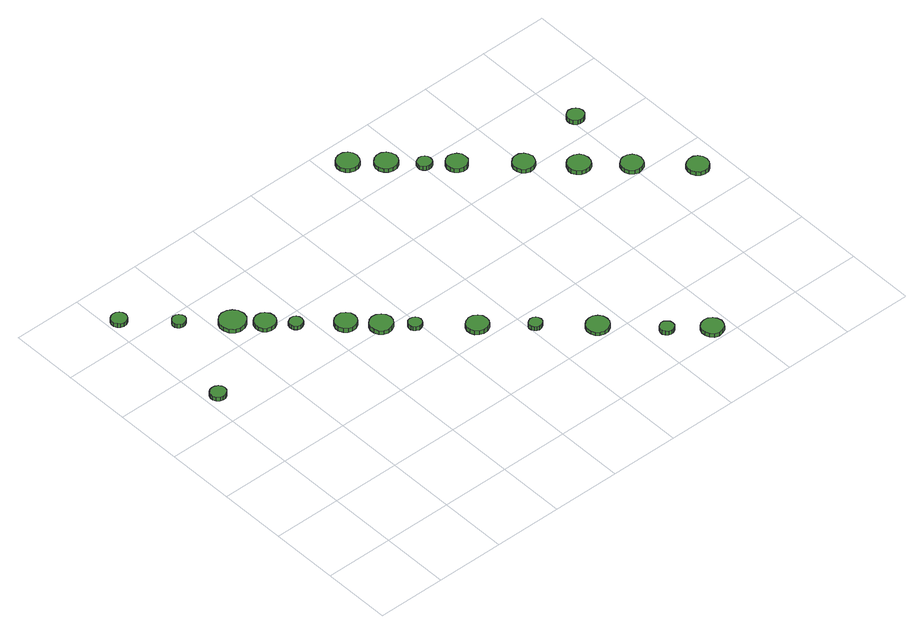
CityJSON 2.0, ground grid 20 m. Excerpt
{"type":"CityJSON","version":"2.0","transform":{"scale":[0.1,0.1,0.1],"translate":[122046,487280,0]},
"CityObjects":{
"tree1":{"type":"SolitaryVegetationObject","attributes":{"function":"something"},"geometry":[{"type":"MultiSurface","lod":"1","boundaries":[[[0,1,2,3,4,5,6,7,8,9,10,11,12,13,14]],[[15,16,17,18,19,20,21,22,23,24,25,26,27,28,29]],[[0,29,28,1]],[[1,28,27,2]],[[2,27,26,3]],[[3,26,25,4]],[[4,25,24,5]],[[5,24,23,6]],[[6,23,22,7]],[[7,22,21,8]],[[8,21,20,9]],[[9,20,19,10]],[[10,19,18,11]],[[11,18,17,12]],[[12,17,16,13]],[[13,16,15,14]],[[14,15,29,0]]]}]},
"tree2":{"type":"SolitaryVegetationObject","attributes":{"function":"something"},"geometry":[{"type":"MultiSurface","lod":"1","boundaries":[[[30,31,32,33,34,35,36,37,38,39,40,41,42,43,44]],[[45,46,47,48,49,50,51,52,53,54,55,56,57,58,59]],[[30,59,58,31]],[[31,58,57,32]],[[32,57,56,33]],[[33,56,55,34]],[[34,55,54,35]],[[35,54,53,36]],[[36,53,52,37]],[[37,52,51,38]],[[38,51,50,39]],[[39,50,49,40]],[[40,49,48,41]],[[41,48,47,42]],[[42,47,46,43]],[[43,46,45,44]],[[44,45,59,30]]]}]},
"tree3":{"type":"SolitaryVegetationObject","attributes":{"function":"something"},"geometry":[{"type":"MultiSurface","lod":"1","boundaries":[[[60,61,62,63,64,65,66,67,68,69,70,71,72,73,74]],[[75,76,77,78,79,80,81,82,83,84,85,86,87,88,89]],[[60,89,88,61]],[[61,88,87,62]],[[62,87,86,63]],[[63,86,85,64]],[[64,85,84,65]],[[65,84,83,66]],[[66,83,82,67]],[[67,82,81,68]],[[68,81,80,69]],[[69,80,79,70]],[[70,79,78,71]],[[71,78,77,72]],[[72,77,76,73]],[[73,76,75,74]],[[74,75,89,60]]]}]},
"tree4":{"type":"SolitaryVegetationObject","attributes":{"function":"something"},"geometry":[{"type":"MultiSurface","lod":"1","boundaries":[[[90,91,92,93,94,95,96,97,98,99,100,101,102,103,104]],[[105,106,107,108,109,110,111,112,113,114,115,116,117,118,119]],[[90,119,118,91]],[[91,118,117,92]],[[92,117,116,93]],[[93,116,115,94]],[[94,115,114,95]],[[95,114,113,96]],[[96,113,112,97]],[[97,112,111,98]],[[98,111,110,99]],[[99,110,109,100]],[[100,109,108,101]],[[101,108,107,102]],[[102,107,106,103]],[[103,106,105,104]],[[104,105,119,90]]]}]},
"tree5":{"type":"SolitaryVegetationObject","attributes":{"function":"something"},"geometry":[{"type":"MultiSurface","lod":"1","boundaries":[[[120,121,122,123,124,125,126,127,128,129,130,131,132,133,134]],[[135,136,137,138,139,140,141,142,143,144,145,146,147,148,149]],[[120,149,148,121]],[[121,148,147,122]],[[122,147,146,123]],[[123,146,145,124]],[[124,145,144,125]],[[125,144,143,126]],[[126,143,142,127]],[[127,142,141,128]],[[128,141,140,129]],[[129,140,139,130]],[[130,139,138,131]],[[131,138,137,132]],[[132,137,136,133]],[[133,136,135,134]],[[134,135,149,120]]]}]},
"tree6":{"type":"SolitaryVegetationObject","attributes":{"function":"something"},"geometry":[{"type":"MultiSurface","lod":"1","boundaries":[[[150,151,152,153,154,155,156,157,158,159,160,161,162,163,164]],[[165,166,167,168,169,170,171,172,173,174,175,176,177,178,179]],[[150,179,178,151]],[[151,178,177,152]],[[152,177,176,153]],[[153,176,175,154]],[[154,175,174,155]],[[155,174,173,156]],[[156,173,172,157]],[[157,172,171,158]],[[158,171,170,159]],[[159,170,169,160]],[[160,169,168,161]],[[161,168,167,162]],[[162,167,166,163]],[[163,166,165,164]],[[164,165,179,150]]]}]},
"tree7":{"type":"SolitaryVegetationObject","attributes":{"function":"something"},"geometry":[{"type":"MultiSurface","lod":"1","boundaries":[[[180,181,182,183,184,185,186,187,188,189,190,191,192,193,194]],[[195,196,197,198,199,200,201,202,203,204,205,206,207,208,209]],[[180,209,208,181]],[[181,208,207,182]],[[182,207,206,183]],[[183,206,205,184]],[[184,205,204,185]],[[185,204,203,186]],[[186,203,202,187]],[[187,202,201,188]],[[188,201,200,189]],[[189,200,199,190]],[[190,199,198,191]],[[191,198,197,192]],[[192,197,196,193]],[[193,196,195,194]],[[194,195,209,180]]]}]},
"tree8":{"type":"SolitaryVegetationObject","attributes":{"function":"something"},"geometry":[{"type":"MultiSurface","lod":"1","boundaries":[[[210,211,212,213,214,215,216,217,218,219,220,221,222,223,224]],[[225,226,227,228,229,230,231,232,233,234,235,236,237,238,239]],[[210,239,238,211]],[[211,238,237,212]],[[212,237,236,213]],[[213,236,235,214]],[[214,235,234,215]],[[215,234,233,216]],[[216,233,232,217]],[[217,232,231,218]],[[218,231,230,219]],[[219,230,229,220]],[[220,229,228,221]],[[221,228,227,222]],[[222,227,226,223]],[[223,226,225,224]],[[224,225,239,210]]]}]},
"tree9":{"type":"SolitaryVegetationObject","attributes":{"function":"something"},"geometry":[{"type":"MultiSurface","lod":"1","boundaries":[[[240,241,242,243,244,245,246,247,248,249,250,251,252,253,254]],[[255,256,257,258,259,260,261,262,263,264,265,266,267,268,269]],[[240,269,268,241]],[[241,268,267,242]],[[242,267,266,243]],[[243,266,265,244]],[[244,265,264,245]],[[245,264,263,246]],[[246,263,262,247]],[[247,262,261,248]],[[248,261,260,249]],[[249,260,259,250]],[[250,259,258,251]],[[251,258,257,252]],[[252,257,256,253]],[[253,256,255,254]],[[254,255,269,240]]]}]},
"tree10":{"type":"SolitaryVegetationObject","attributes":{"function":"something"},"geometry":[{"type":"MultiSurface","lod":"1","boundaries":[[[270,271,272,273,274,275,276,277,278,279,280,281,282,283,284]],[[285,286,287,288,289,290,291,292,293,294,295,296,297,298,299]],[[270,299,298,271]],[[271,298,297,272]],[[272,297,296,273]],[[273,296,295,274]],[[274,295,294,275]],[[275,294,293,276]],[[276,293,292,277]],[[277,292,291,278]],[[278,291,290,279]],[[279,290,289,280]],[[280,289,288,281]],[[281,288,287,282]],[[282,287,286,283]],[[283,286,285,284]],[[284,285,299,270]]]}]},
"tree11":{"type":"SolitaryVegetationObject","attributes":{"function":"something"},"geometry":[{"type":"MultiSurface","lod":"1","boundaries":[[[300,301,302,303,304,305,306,307,308,309,310,311,312,313,314]],[[315,316,317,318,319,320,321,322,323,324,325,326,327,328,329]],[[300,329,328,301]],[[301,328,327,302]],[[302,327,326,303]],[[303,326,325,304]],[[304,325,324,305]],[[305,324,323,306]],[[306,323,322,307]],[[307,322,321,308]],[[308,321,320,309]],[[309,320,319,310]],[[310,319,318,311]],[[311,318,317,312]],[[312,317,316,313]],[[313,316,315,314]],[[314,315,329,300]]]}]},
"tree12":{"type":"SolitaryVegetationObject","attributes":{"function":"something"},"geometry":[{"type":"MultiSurface","lod":"1","boundaries":[[[330,331,332,333,334,335,336,337,338,339,340,341,342,343,344]],[[345,346,347,348,349,350,351,352,353,354,355,356,357,358,359]],[[330,359,358,331]],[[331,358,357,332]],[[332,357,356,333]],[[333,356,355,334]],[[334,355,354,335]],[[335,354,353,336]],[[336,353,352,337]],[[337,352,351,338]],[[338,351,350,339]],[[339,350,349,340]],[[340,349,348,341]],[[341,348,347,342]],[[342,347,346,343]],[[343,346,345,344]],[[344,345,359,330]]]}]},
"tree13":{"type":"SolitaryVegetationObject","attributes":{"function":"something"},"geometry":[{"type":"MultiSurface","lod":"1","boundaries":[[[360,361,362,363,364,365,366,367,368,369,370,371,372,373,374]],[[375,376,377,378,379,380,381,382,383,384,385,386,387,388,389]],[[360,389,388,361]],[[361,388,387,362]],[[362,387,386,363]],[[363,386,385,364]],[[364,385,384,365]],[[365,384,383,366]],[[366,383,382,367]],[[367,382,381,368]],[[368,381,380,369]],[[369,380,379,370]],[[370,379,378,371]],[[371,378,377,372]],[[372,377,376,373]],[[373,376,375,374]],[[374,375,389,360]]]}]},
"tree14":{"type":"SolitaryVegetationObject","attributes":{"function":"something"},"geometry":[{"type":"MultiSurface","lod":"1","boundaries":[[[390,391,392,393,394,395,396,397,398,399,400,401,402,403,404]],[[405,406,407,408,409,410,411,412,413,414,415,416,417,418,419]],[[390,419,418,391]],[[391,418,417,392]],[[392,417,416,393]],[[393,416,415,394]],[[394,415,414,395]],[[395,414,413,396]],[[396,413,412,397]],[[397,412,411,398]],[[398,411,410,399]],[[399,410,409,400]],[[400,409,408,401]],[[401,408,407,402]],[[402,407,406,403]],[[403,406,405,404]],[[404,405,419,390]]]}]},
"tree15":{"type":"SolitaryVegetationObject","attributes":{"function":"something"},"geometry":[{"type":"MultiSurface","lod":"1","boundaries":[[[420,421,422,423,424,425,426,427,428,429,430,431,432,433,434]],[[435,436,437,438,439,440,441,442,443,444,445,446,447,448,449]],[[420,449,448,421]],[[421,448,447,422]],[[422,447,446,423]],[[423,446,445,424]],[[424,445,444,425]],[[425,444,443,426]],[[426,443,442,427]],[[427,442,441,428]],[[428,441,440,429]],[[429,440,439,430]],[[430,439,438,431]],[[431,438,437,432]],[[432,437,436,433]],[[433,436,435,434]],[[434,435,449,420]]]}]},
"tree16":{"type":"SolitaryVegetationObject","attributes":{"function":"something"},"geometry":[{"type":"MultiSurface","lod":"1","boundaries":[[[450,451,452,453,454,455,456,457,458,459,460,461,462,463,464]],[[465,466,467,468,469,470,471,472,473,474,475,476,477,478,479]],[[450,479,478,451]],[[451,478,477,452]],[[452,477,476,453]],[[453,476,475,454]],[[454,475,474,455]],[[455,474,473,456]],[[456,473,472,457]],[[457,472,471,458]],[[458,471,470,459]],[[459,470,469,460]],[[460,469,468,461]],[[461,468,467,462]],[[462,467,466,463]],[[463,466,465,464]],[[464,465,479,450]]]}]},
"tree17":{"type":"SolitaryVegetationObject","attributes":{"function":"something"},"geometry":[{"type":"MultiSurface","lod":"1","boundaries":[[[480,481,482,483,484,485,486,487,488,489,490,491,492,493,494]],[[495,496,497,498,499,500,501,502,503,504,505,506,507,508,509]],[[480,509,508,481]],[[481,508,507,482]],[[482,507,506,483]],[[483,506,505,484]],[[484,505,504,485]],[[485,504,503,486]],[[486,503,502,487]],[[487,502,501,488]],[[488,501,500,489]],[[489,500,499,490]],[[490,499,498,491]],[[491,498,497,492]],[[492,497,496,493]],[[493,496,495,494]],[[494,495,509,480]]]}]},
"tree18":{"type":"SolitaryVegetationObject","attributes":{"function":"something"},"geometry":[{"type":"MultiSurface","lod":"1","boundaries":[[[510,511,512,513,514,515,516,517,518,519,520,521,522,523,524]],[[525,526,527,528,529,530,531,532,533,534,535,536,537,538,539]],[[510,539,538,511]],[[511,538,537,512]],[[512,537,536,513]],[[513,536,535,514]],[[514,535,534,515]],[[515,534,533,516]],[[516,533,532,517]],[[517,532,531,518]],[[518,531,530,519]],[[519,530,529,520]],[[520,529,528,521]],[[521,528,527,522]],[[522,527,526,523]],[[523,526,525,524]],[[524,525,539,510]]]}]},
"tree19":{"type":"SolitaryVegetationObject","attributes":{"function":"something"},"geometry":[{"type":"MultiSurface","lod":"1","boundaries":[[[540,541,542,543,544,545,546,547,548,549,550,551,552,553,554]],[[555,556,557,558,559,560,561,562,563,564,565,566,567,568,569]],[[540,569,568,541]],[[541,568,567,542]],[[542,567,566,543]],[[543,566,565,544]],[[544,565,564,545]],[[545,564,563,546]],[[546,563,562,547]],[[547,562,561,548]],[[548,561,560,549]],[[549,560,559,550]],[[550,559,558,551]],[[551,558,557,552]],[[552,557,556,553]],[[553,556,555,554]],[[554,555,569,540]]]}]},
"tree20":{"type":"SolitaryVegetationObject","attributes":{"function":"something"},"geometry":[{"type":"MultiSurface","lod":"1","boundaries":[[[570,571,572,573,574,575,576,577,578,579,580,581,582,583,584]],[[585,586,587,588,589,590,591,592,593,594,595,596,597,598,599]],[[570,599,598,571]],[[571,598,597,572]],[[572,597,596,573]],[[573,596,595,574]],[[574,595,594,575]],[[575,594,593,576]],[[576,593,592,577]],[[577,592,591,578]],[[578,591,590,579]],[[579,590,589,580]],[[580,589,588,581]],[[581,588,587,582]],[[582,587,586,583]],[[583,586,585,584]],[[584,585,599,570]]]}]},
"tree21":{"type":"SolitaryVegetationObject","attributes":{"function":"something"},"geometry":[{"type":"MultiSurface","lod":"1","boundaries":[[[600,601,602,603,604,605,606,607,608,609,610,611,612,613,614]],[[615,616,617,618,619,620,621,622,623,624,625,626,627,628,629]],[[600,629,628,601]],[[601,628,627,602]],[[602,627,626,603]],[[603,626,625,604]],[[604,625,624,605]],[[605,624,623,606]],[[606,623,622,607]],[[607,622,621,608]],[[608,621,620,609]],[[609,620,619,610]],[[610,619,618,611]],[[611,618,617,612]],[[612,617,616,613]],[[613,616,615,614]],[[614,615,629,600]]]}]},
"tree22":{"type":"SolitaryVegetationObject","attributes":{"function":"something"},"geometry":[{"type":"MultiSurface","lod":"1","boundaries":[[[630,631,632,633,634,635,636,637,638,639,640,641,642,643,644]],[[645,646,647,648,649,650,651,652,653,654,655,656,657,658,659]],[[630,659,658,631]],[[631,658,657,632]],[[632,657,656,633]],[[633,656,655,634]],[[634,655,654,635]],[[635,654,653,636]],[[636,653,652,637]],[[637,652,651,638]],[[638,651,650,639]],[[639,650,649,640]],[[640,649,648,641]],[[641,648,647,642]],[[642,647,646,643]],[[643,646,645,644]],[[644,645,659,630]]]}]},
"tree23":{"type":"SolitaryVegetationObject","attributes":{"function":"something"},"geometry":[{"type":"MultiSurface","lod":"1","boundaries":[[[660,661,662,663,664,665,666,667,668,669,670,671,672,673,674]],[[675,676,677,678,679,680,681,682,683,684,685,686,687,688,689]],[[660,689,688,661]],[[661,688,687,662]],[[662,687,686,663]],[[663,686,685,664]],[[664,685,684,665]],[[665,684,683,666]],[[666,683,682,667]],[[667,682,681,668]],[[668,681,680,669]],[[669,680,679,670]],[[670,679,678,671]],[[671,678,677,672]],[[672,677,676,673]],[[673,676,675,674]],[[674,675,689,660]]]}]}
},
"vertices":[
[58,695,18],[56,704,18],[50,711,18],[42,716,18],[33,717,18],[24,714,18],[17,708,18],[13,699,18],[13,690,18],[17,681,18],[24,675,18],[33,672,18],[42,673,18],[50,678,18],[56,685,18],[56,685,5],[50,678,5],[42,673,5],[33,672,5],[24,675,5],[17,681,5],[13,690,5],[13,699,5],[17,708,5],[24,714,5],[33,717,5],[42,716,5],[50,711,5],[56,704,5],[58,695,5],
[54,1072,16],[52,1081,16],[47,1089,16],[39,1093,16],[29,1094,16],[20,1091,16],[13,1085,16],[9,1077,16],[9,1067,16],[13,1059,16],[20,1052,16],[29,1049,16],[39,1050,16],[47,1055,16],[52,1063,16],[52,1063,3],[47,1055,3],[39,1050,3],[29,1049,3],[20,1052,3],[13,1059,3],[9,1067,3],[9,1077,3],[13,1085,3],[20,1091,3],[29,1094,3],[39,1093,3],[47,1089,3],[52,1081,3],[54,1072,3],
[163,967,14],[161,974,14],[156,981,14],[149,985,14],[141,986,14],[133,983,14],[128,978,14],[124,971,14],[124,962,14],[128,955,14],[133,950,14],[141,947,14],[149,948,14],[156,952,14],[161,959,14],[161,959,2],[156,952,2],[149,948,2],[141,947,2],[133,950,2],[128,955,2],[124,962,2],[124,971,2],[128,978,2],[133,983,2],[141,986,2],[149,985,2],[156,981,2],[161,974,2],[163,967,2],
[281,872,17],[278,888,17],[268,900,17],[255,908,17],[239,910,17],[225,905,17],[213,894,17],[207,880,17],[207,865,17],[213,850,17],[225,840,17],[239,835,17],[255,837,17],[268,845,17],[278,857,17],[278,857,4],[268,845,4],[255,837,4],[239,835,4],[225,840,4],[213,850,4],[207,865,4],[207,880,4],[213,894,4],[225,905,4],[239,910,4],[255,908,4],[268,900,4],[278,888,4],[281,872,4],
[334,815,16],[332,827,16],[324,838,16],[314,844,16],[301,845,16],[289,841,16],[280,833,16],[275,821,16],[275,809,16],[280,797,16],[289,789,16],[301,785,16],[314,786,16],[324,793,16],[332,803,16],[332,803,3],[324,793,3],[314,786,3],[301,785,3],[289,789,3],[280,797,3],[275,809,3],[275,821,3],[280,833,3],[289,841,3],[301,845,3],[314,844,3],[324,838,3],[332,827,3],[334,815,3],
[382,760,15],[380,768,15],[376,775,15],[369,779,15],[360,780,15],[353,777,15],[346,772,15],[343,764,15],[343,756,15],[346,749,15],[353,743,15],[360,741,15],[369,742,15],[376,746,15],[380,752,15],[380,752,3],[376,746,3],[369,742,3],[360,741,3],[353,743,3],[346,749,3],[343,756,3],[343,764,3],[346,772,3],[353,777,3],[360,780,3],[369,779,3],[376,775,3],[380,768,3],[382,760,3],
[488,676,17],[486,689,17],[478,699,17],[467,706,17],[454,707,17],[442,703,17],[432,694,17],[427,683,17],[427,670,17],[432,658,17],[442,649,17],[454,645,17],[467,647,17],[478,653,17],[486,664,17],[486,664,4],[478,653,4],[467,647,4],[454,645,4],[442,649,4],[432,658,4],[427,670,4],[427,683,4],[432,694,4],[442,703,4],[454,707,4],[467,706,4],[478,699,4],[486,689,4],[488,676,4],
[554,611,16],[551,624,16],[543,635,16],[531,642,16],[518,643,16],[505,639,16],[495,630,16],[490,618,16],[490,605,16],[495,592,16],[505,583,16],[518,579,16],[531,581,16],[543,587,16],[551,598,16],[551,598,3],[543,587,3],[531,581,3],[518,579,3],[505,583,3],[495,592,3],[490,605,3],[490,618,3],[495,630,3],[505,639,3],[518,643,3],[531,642,3],[543,635,3],[551,624,3],[554,611,3],
[607,555,15],[605,563,15],[601,569,15],[594,573,15],[586,574,15],[578,572,15],[572,566,15],[569,559,15],[569,551,15],[572,544,15],[578,539,15],[586,536,15],[594,537,15],[601,541,15],[605,547,15],[605,547,2],[601,541,2],[594,537,2],[586,536,2],[578,539,2],[572,544,2],[569,551,2],[569,559,2],[572,566,2],[578,572,2],[586,574,2],[594,573,2],[601,569,2],[605,563,2],[607,555,2],
[735,445,15],[733,458,15],[725,468,15],[714,475,15],[701,476,15],[689,472,15],[679,464,15],[674,452,15],[674,439,15],[679,427,15],[689,419,15],[701,415,15],[714,416,15],[725,422,15],[733,433,15],[733,433,2],[725,422,2],[714,416,2],[701,415,2],[689,419,2],[679,427,2],[674,439,2],[674,452,2],[679,464,2],[689,472,2],[701,476,2],[714,475,2],[725,468,2],[733,458,2],[735,445,2],
[837,349,15],[835,357,15],[831,363,15],[824,367,15],[816,368,15],[809,365,15],[803,360,15],[799,353,15],[799,345,15],[803,338,15],[809,332,15],[816,330,15],[824,331,15],[831,335,15],[835,341,15],[835,341,2],[831,335,2],[824,331,2],[816,330,2],[809,332,2],[803,338,2],[799,345,2],[799,353,2],[803,360,2],[809,365,2],[816,368,2],[824,367,2],[831,363,2],[835,357,2],[837,349,2],
[965,238,14],[963,251,14],[955,262,14],[943,269,14],[930,270,14],[917,266,14],[907,257,14],[902,245,14],[902,231,14],[907,219,14],[917,210,14],[930,206,14],[943,207,14],[955,214,14],[963,225,14],[963,225,2],[955,214,2],[943,207,2],[930,206,2],[917,210,2],[907,219,2],[902,231,2],[902,245,2],[907,257,2],[917,266,2],[930,270,2],[943,269,2],[955,262,2],[963,251,2],[965,238,2],
[1079,113,15],[1077,121,15],[1072,127,15],[1065,132,15],[1057,133,15],[1049,130,15],[1043,124,15],[1039,117,15],[1039,108,15],[1043,101,15],[1049,95,15],[1057,93,15],[1065,93,15],[1072,98,15],[1077,104,15],[1077,104,2],[1072,98,2],[1065,93,2],[1057,93,2],[1049,95,2],[1043,101,2],[1039,108,2],[1039,117,2],[1043,124,2],[1049,130,2],[1057,133,2],[1065,132,2],[1072,127,2],[1077,121,2],[1079,113,2],
[1178,36,15],[1175,49,15],[1168,59,15],[1157,66,15],[1144,67,15],[1131,63,15],[1122,55,15],[1117,43,15],[1117,30,15],[1122,18,15],[1131,9,15],[1144,5,15],[1157,7,15],[1168,13,15],[1175,24,15],[1175,24,3],[1168,13,3],[1157,7,3],[1144,5,3],[1131,9,3],[1122,18,3],[1117,30,3],[1117,43,3],[1122,55,3],[1131,63,3],[1144,67,3],[1157,66,3],[1168,59,3],[1175,49,3],[1178,36,3],
[896,1123,14],[893,1136,14],[886,1147,14],[874,1154,14],[861,1155,14],[848,1151,14],[838,1142,14],[833,1130,14],[833,1116,14],[838,1104,14],[848,1095,14],[861,1091,14],[874,1092,14],[886,1099,14],[893,1110,14],[893,1110,1],[886,1099,1],[874,1092,1],[861,1091,1],[848,1095,1],[838,1104,1],[833,1116,1],[833,1130,1],[838,1142,1],[848,1151,1],[861,1155,1],[874,1154,1],[886,1147,1],[893,1136,1],[896,1123,1],
[970,1057,14],[967,1070,14],[959,1081,14],[948,1088,14],[934,1089,14],[922,1085,14],[912,1076,14],[906,1064,14],[906,1050,14],[912,1038,14],[922,1029,14],[934,1025,14],[948,1026,14],[959,1033,14],[967,1044,14],[967,1044,2],[959,1033,2],[948,1026,2],[934,1025,2],[922,1029,2],[912,1038,2],[906,1050,2],[906,1064,2],[912,1076,2],[922,1085,2],[934,1089,2],[948,1088,2],[959,1081,2],[967,1070,2],[970,1057,2],
[1029,990,14],[1028,998,14],[1023,1005,14],[1015,1009,14],[1007,1010,14],[999,1007,14],[992,1002,14],[989,994,14],[989,985,14],[992,978,14],[999,972,14],[1007,969,14],[1015,970,14],[1023,974,14],[1028,981,14],[1028,981,1],[1023,974,1],[1015,970,1],[1007,969,1],[999,972,1],[992,978,1],[989,985,1],[989,994,1],[992,1002,1],[999,1007,1],[1007,1010,1],[1015,1009,1],[1023,1005,1],[1028,998,1],[1029,990,1],
[1101,935,14],[1099,947,14],[1091,957,14],[1081,963,14],[1068,965,14],[1056,961,14],[1047,952,14],[1042,941,14],[1042,928,14],[1047,917,14],[1056,909,14],[1068,905,14],[1081,906,14],[1091,912,14],[1099,922,14],[1099,922,1],[1091,912,1],[1081,906,1],[1068,905,1],[1056,909,1],[1047,917,1],[1042,928,1],[1042,941,1],[1047,952,1],[1056,961,1],[1068,965,1],[1081,963,1],[1091,957,1],[1099,947,1],[1101,935,1],
[1228,818,16],[1225,831,16],[1218,841,16],[1207,848,16],[1194,849,16],[1182,845,16],[1172,836,16],[1167,825,16],[1167,812,16],[1172,800,16],[1182,791,16],[1194,787,16],[1207,789,16],[1218,795,16],[1225,806,16],[1225,806,3],[1218,795,3],[1207,789,3],[1194,787,3],[1182,791,3],[1172,800,3],[1167,812,3],[1167,825,3],[1172,836,3],[1182,845,3],[1194,849,3],[1207,848,3],[1218,841,3],[1225,831,3],[1228,818,3],
[1332,721,15],[1329,734,15],[1322,745,15],[1310,751,15],[1297,753,15],[1284,749,15],[1274,740,15],[1268,727,15],[1268,714,15],[1274,702,15],[1284,693,15],[1297,689,15],[1310,690,15],[1322,697,15],[1329,708,15],[1329,708,2],[1322,697,2],[1310,690,2],[1297,689,2],[1284,693,2],[1274,702,2],[1268,714,2],[1268,727,2],[1274,740,2],[1284,749,2],[1297,753,2],[1310,751,2],[1322,745,2],[1329,734,2],[1332,721,2],
[1433,631,15],[1430,644,15],[1423,654,15],[1412,660,15],[1399,662,15],[1387,658,15],[1377,649,15],[1372,637,15],[1372,625,15],[1377,613,15],[1387,604,15],[1399,600,15],[1412,602,15],[1423,608,15],[1430,618,15],[1430,618,2],[1423,608,2],[1412,602,2],[1399,600,2],[1387,604,2],[1377,613,2],[1372,625,2],[1372,637,2],[1377,649,2],[1387,658,2],[1399,662,2],[1412,660,2],[1423,654,2],[1430,644,2],[1433,631,2],
[1438,861,16],[1436,871,16],[1430,879,16],[1421,884,16],[1411,885,16],[1402,882,16],[1394,875,16],[1390,866,16],[1390,856,16],[1394,847,16],[1402,840,16],[1411,837,16],[1421,838,16],[1430,843,16],[1436,851,16],[1436,851,3],[1430,843,3],[1421,838,3],[1411,837,3],[1402,840,3],[1394,847,3],[1390,856,3],[1390,866,3],[1394,875,3],[1402,882,3],[1411,885,3],[1421,884,3],[1430,879,3],[1436,871,3],[1438,861,3],
[1557,516,13],[1554,528,13],[1547,539,13],[1536,545,13],[1523,546,13],[1511,542,13],[1501,534,13],[1496,522,13],[1496,509,13],[1501,497,13],[1511,489,13],[1523,485,13],[1536,486,13],[1547,493,13],[1554,503,13],[1554,503,0],[1547,493,0],[1536,486,0],[1523,485,0],[1511,489,0],[1501,497,0],[1496,509,0],[1496,522,0],[1501,534,0],[1511,542,0],[1523,546,0],[1536,545,0],[1547,539,0],[1554,528,0],[1557,516,0]
]}
